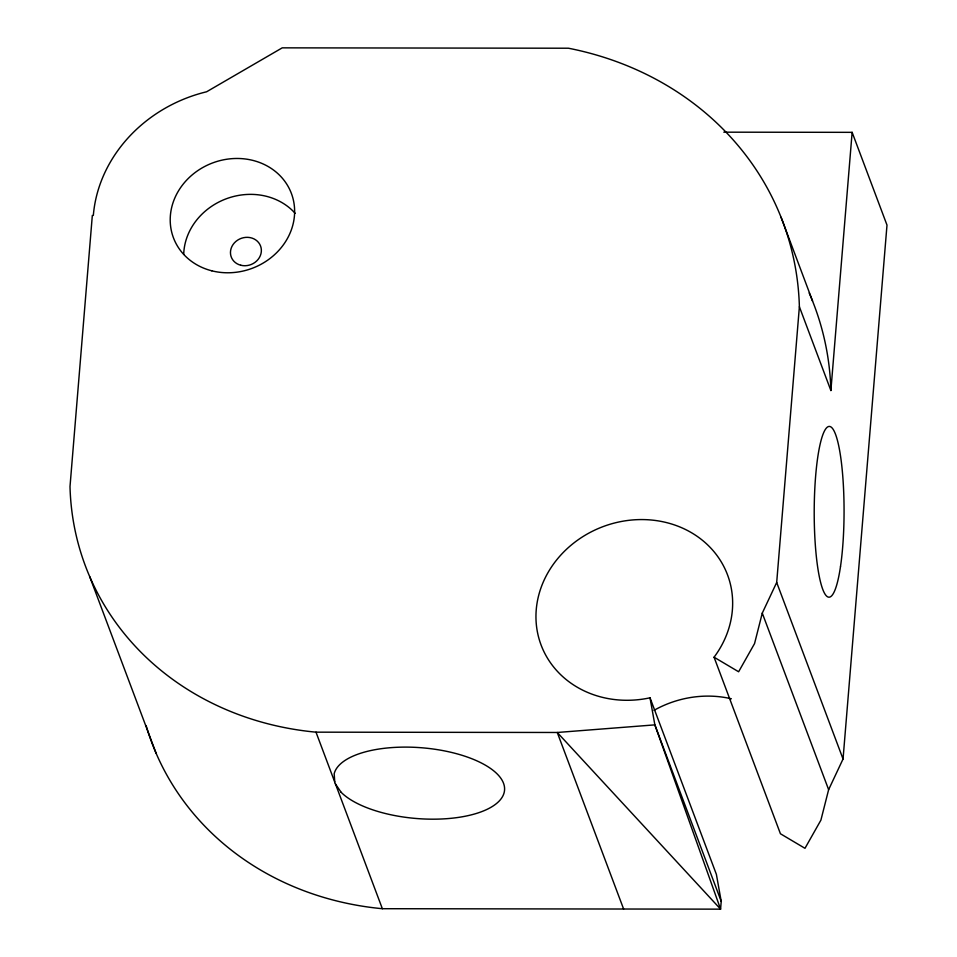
<?xml version="1.0" encoding="UTF-8"?>
<svg xmlns="http://www.w3.org/2000/svg" width="957" height="957" viewBox="0 0 957 957"><rect width="100%" height="100%" fill="white"/><g stroke="black" fill="none" stroke-linecap="round" stroke-linejoin="round"><path stroke-width="1.44" d="M723.803 132.174L852.137 132.341L886.995 225.098L843.045 759.009L828.63 789.669L820.903 820.137L804.981 848.309L780.433 833.75L714.066 657.208A99.6 88.977 -20.6 0 0 669.242 523.312A99.6 88.977 -20.6 0 0 536.458 607.48A99.6 88.977 -20.6 0 0 650.018 697.809L716.386 874.363L721.219 901.41L720.585 909.15L382.357 908.707A301.682 269.515 -20.6 0 1 146.11 725.562M714.066 657.208L738.625 671.766L754.547 643.594L762.274 613.126L776.689 582.466L799.382 306.742A323.968 289.421 -20.6 0 0 568.458 48.221L282.231 47.85L206.616 91.776A141.265 126.204 -20.6 0 0 93.331 215.445L92.327 215.445L70.005 486.539A301.682 269.515 -20.6 0 0 316.001 732.165L334.747 782.048M799.382 306.742L830.879 390.528L852.137 132.341M316.001 732.165L557.261 732.476L654.863 724.868L721.219 901.41M781.068 217.275L812.553 301.048M776.689 582.466L843.045 759.009M762.274 613.126L828.63 789.669M623.617 909.018L557.261 732.476L720.585 909.15L654.863 724.868L650.018 697.809M335.488 784.01L382.357 908.707M89.707 576.628L156.063 753.171M809.203 293.021A323.968 289.421 -20.6 0 1 830.879 390.528M653.978 710.345A99.6 88.977 -20.6 0 1 731.351 698.766M183.708 254.43A63.018 56.296 -20.6 0 1 226.522 198.685A63.018 56.296 -20.6 0 1 295.163 213.327M341.194 792.36L334.818 783.029L334.184 773.711A85.675 35.469 4.7 0 1 456.465 753.685A85.675 35.469 4.7 0 1 478.656 812.72A85.675 35.469 4.7 0 1 341.194 792.36M840.509 566.484A85.376 14.929 -89.9 0 0 831.789 427.647A85.376 14.929 -89.9 0 0 815.065 541.136A85.376 14.929 -89.9 0 0 840.509 566.484M211.82 270.819A63.018 56.296 -20.6 0 0 293.56 200.91A63.018 56.296 -20.6 0 0 191.879 175.143A63.018 56.296 -20.6 0 0 211.82 270.819M240.793 265.245A15.647 13.984 -20.6 0 0 261.105 247.875A15.647 13.984 -20.6 0 0 235.841 241.475A15.647 13.984 -20.6 0 0 240.793 265.245"/></g></svg>
